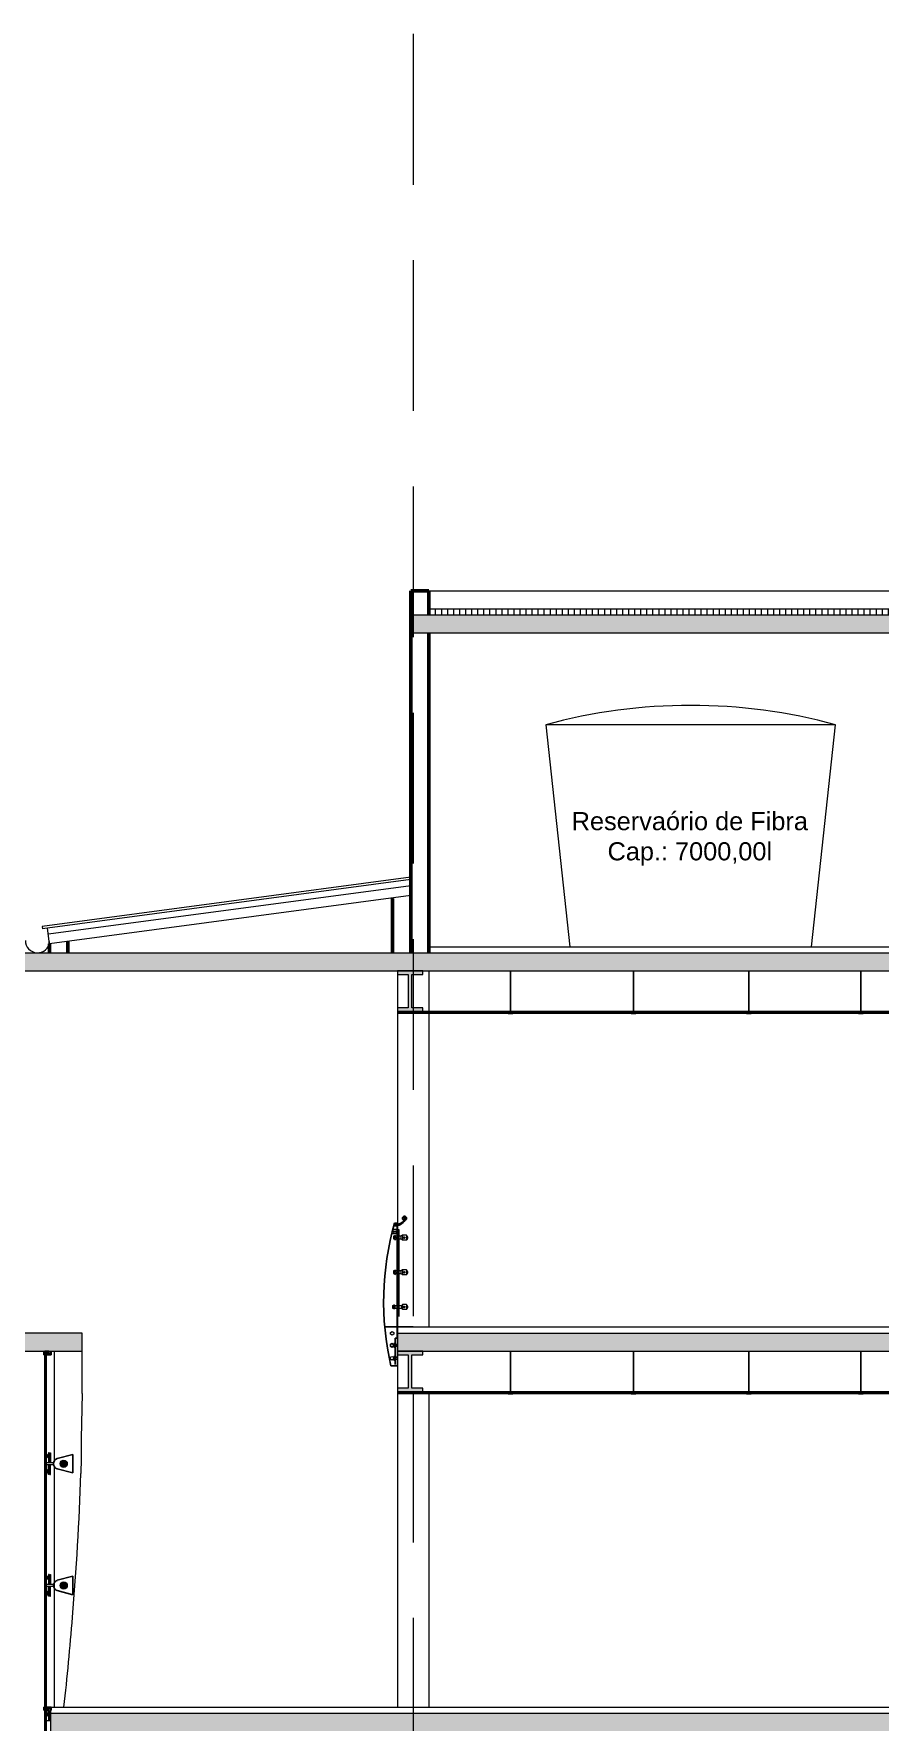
# Model space of a CAD drawing. Header units: millimetres. Extents: x 1135 to 1350, y 205 to 283.
# Drawn here: x 1303.59 to 1310.6, y 266.53 to 280.51 of the extents above; entities that cross this region are included whole.
import ezdxf

# ---------------------------------------------------------------- set-up
doc = ezdxf.new("R2010")
doc.units = ezdxf.units.MM
doc.header["$LTSCALE"] = 10
doc.linetypes.add('DASHED2', pattern=[0.375, 0.25, -0.125])
doc.layers.get('0').update_dxf_attribs({"color": 90})
for name, color, linetype in [('1', 130, 'Continuous'), ('CIEL', 8, 'Continuous'), ('DATA', 9, 'Continuous'), ('ESCALERA', 90, 'Continuous'), ('FONDO', 8, 'Continuous'), ('TEX1', 90, 'Continuous'), ('VIDRO', 140, 'Continuous')]:
    doc.layers.add(name, color=color, linetype=linetype)
for name, color, linetype, lineweight in [('A-perf', 180, 'Continuous', 9), ('cinza 03', 252, 'Continuous', 13), ('COTA', 90, 'Continuous', 9), ('HACHT', 90, 'Continuous', 9), ('linha estutura', 252, 'Continuous', 13), ('PAREDES', 50, 'Continuous', 50), ('PAREDES 2', 50, 'Continuous', 50), ('pn 02', 16, 'Continuous', 20), ('PN-01', 90, 'Continuous', 13), ('TEXTOS', 90, 'Continuous', 9)]:
    doc.layers.add(name, color=color, linetype=linetype, lineweight=lineweight)
doc.styles.get("Standard").update_dxf_attribs({"font": 'simplex.shx'})

# ---------------------------------------------------------------- blocks, each defined once
blk = doc.blocks.new('A$C43351A97')
at = {"layer": 'DATA'}
for p, q in [((0, 1), (0, 3.5)), ((0, 3.5), (0.5, 3.5)), ((3.5, 1), (0, 1)), ((0.1, 3.4), (0.1, 3.1)), ((0.1, 3.4), (0.1, 3.4)), ((0.1, 3.4), (0.1, 3.4)), ((0.1, 3.4), (0.1, 3.4)), ((0.5, 3.4), (0.1, 3.4)), ((0.5, 3.4), (0.1, 3.4)), ((0.1, 3.3), (0.1, 3.1)), ((0.1, 3.1), (0.1, 3)), ((0.1, 3.1), (0.5, 3)), ((0.1, 3), (0.5, 3)), ((0.1, 3), (0.1, 3)), ((0.1, 3), (0.1, 3)), ((0.1, 2.9), (0.1, 1.1)), ((0.1, 2.9), (0.1, 2.9)), ((0.1, 2.9), (0.1, 2.9)), ((0.1, 2.9), (0.1, 2.9)), ((0.5, 2.9), (0.1, 2.9)), ((0.1, 1.1), (2.9, 1.1)), ((0.1, 1.1), (0.1, 1.1)), ((0.1, 1.1), (0.1, 1.1)), ((0.1, 1.1), (0.1, 1.1)), ((0.2, 3.3), (0.3, 3.3)), ((0.3, 3.3), (0.2, 3.3)), ((0.3, 3.1), (0.2, 3.2)), ((0.2, 3.2), (0.3, 3.1)), ((0.3, 3.3), (0.4, 3.3)), ((0.3, 3.3), (0.3, 3.3)), ((0.3, 3.3), (0.3, 3.3)), ((0.6, 3.3), (0.3, 3.3)), ((0.3, 3.2), (0.3, 3.1)), ((0.4, 3.2), (0.3, 3.2)), ((0.3, 3.2), (0.6, 3.2)), ((0.3, 3.1), (0.3, 3.2)), ((0.3, 2.8), (0.3, 2.2)), ((0.6, 2.8), (0.3, 2.8)), ((0.3, 2.2), (2.7, 2.2)), ((0.4, 3.3), (0.5, 3.4)), ((0.5, 3), (0.4, 3.2)), ((0.4, 2.6), (0.9, 2.6)), ((0.4, 2.4), (0.4, 2.6)), ((2.7, 2.3), (0.4, 2.3)), ((0.5, 3.5), (0.5, 3.4)), ((0.5, 3.4), (0.5, 3.4)), ((0.5, 3.4), (0.5, 3.4)), ((0.5, 3.4), (0.5, 3.4)), ((0.5, 3.4), (0.5, 3.4)), ((0.5, 3.4), (0.5, 3.4)), ((0.5, 3.4), (0.5, 3.4)), ((0.5, 3.4), (0.5, 3.4)), ((0.5, 3), (0.5, 2.9)), ((0.5, 3), (0.5, 3)), ((0.5, 3), (0.5, 3)), ((0.5, 3), (0.5, 3)), ((0.5, 3), (0.5, 3)), ((0.5, 3), (0.5, 3)), ((0.5, 3), (0.5, 3)), ((0.5, 3), (0.5, 3)), ((0.6, 3.5), (0.6, 3.3)), ((0.9, 3.5), (0.6, 3.5)), ((0.6, 3.2), (0.6, 2.8)), ((0.7, 3.4), (0.9, 3.4)), ((0.7, 2.8), (0.7, 3.4)), ((0.9, 2.8), (0.7, 2.8)), ((0.9, 3.4), (0.9, 3.5)), ((0.9, 2.6), (0.9, 2.8)), ((4.8, 4), (2.1, 3.5)), ((2.1, 4), (4.8, 3.5)), ((2.1, 4), (2.1, 3.5)), ((4.8, 4), (2.1, 4)), ((2.1, 3.5), (4.8, 3.5)), ((2.7, 2.4), (2.7, 2.3)), ((2.7, 2.2), (2.7, 2.1)), ((3, 2.5), (2.8, 2.5)), ((2.8, 2), (3, 2)), ((2.9, 2.4), (3, 2.4)), ((2.9, 2.4), (2.9, 2.4)), ((5.6, 2.3), (2.9, 2.3)), ((2.9, 2.3), (3, 2.3)), ((2.9, 2.3), (2.9, 2.3)), ((2.9, 2.2), (3, 2.2)), ((2.9, 2.2), (2.9, 2.2)), ((2.9, 2.2), (3.5, 2.2)), ((3, 2.1), (2.9, 2.1)), ((3, 2.1), (2.9, 2.1)), ((2.9, 1.1), (3, 1.1)), ((3, 3.5), (3, 2.4)), ((5.2, 3.5), (3, 3.5)), ((3, 2), (3, 2.1)), ((3, 1.5), (3.1, 1.5)), ((3, 1.4), (3, 1.5)), ((3, 1.1), (3, 1.4)), ((3, 1.1), (3, 1.1)), ((3, 1.1), (3, 1.1)), ((3.1, 3.4), (5.2, 3.4)), ((3.1, 2.3), (3.1, 3.4)), ((3.1, 2.2), (3.1, 2)), ((3.1, 2), (3.7, 2)), ((3.6, 1.9), (3.1, 1.9)), ((3.1, 1.6), (3.5, 1.6)), ((3.1, 1.5), (3.1, 1.6)), ((3.5, 1.5), (3.1, 1.4)), ((3.1, 1.5), (3.1, 1.4)), ((3.1, 1.5), (3.1, 1.5)), ((3.1, 1.5), (3.1, 1.5)), ((3.5, 1.5), (3.1, 1.5)), ((3.1, 1.4), (3.1, 1.2)), ((3.1, 1.4), (3.1, 1.1)), ((3.1, 1.1), (3.5, 1.1)), ((3.1, 1.1), (3.5, 1.1)), ((3.1, 1.1), (3.1, 1.1)), ((3.1, 1.1), (3.1, 1.1)), ((3.1, 1.1), (3.1, 1.1)), ((3.2, 1.3), (3.3, 1.4)), ((3.2, 1.3), (3.3, 1.4)), ((3.3, 1.2), (3.2, 1.2)), ((3.3, 1.2), (3.2, 1.2)), ((3.3, 1.4), (3.3, 1.3)), ((3.3, 1.4), (3.3, 1.3)), ((3.3, 1.3), (3.7, 1.3)), ((3.3, 1.3), (3.4, 1.3)), ((3.3, 1.2), (3.3, 1.2)), ((3.7, 1.2), (3.3, 1.2)), ((3.3, 1.2), (3.3, 1.2)), ((3.4, 1.2), (3.3, 1.2)), ((3.4, 1.3), (3.5, 1.5)), ((3.5, 1.1), (3.4, 1.2)), ((3.5, 2.2), (3.5, 2.1)), ((3.5, 1.6), (3.5, 1.5)), ((3.5, 1.5), (3.5, 1.4)), ((3.5, 1.5), (3.5, 1.5)), ((3.5, 1.5), (3.5, 1.5)), ((3.5, 1.5), (3.5, 1.5)), ((3.5, 1.4), (3.5, 1.5)), ((3.5, 1.4), (3.5, 1.4)), ((3.5, 1.4), (3.5, 1.4)), ((3.5, 1.1), (3.5, 1)), ((3.5, 1.1), (3.5, 1.1)), ((3.5, 1.1), (3.5, 1.1)), ((3.5, 1.1), (3.5, 1.1)), ((3.5, 1.1), (3.5, 1.1)), ((3.5, 1.1), (3.5, 1.1)), ((3.5, 1.1), (3.5, 1.1)), ((3.5, 1.1), (3.5, 1.1)), ((3.6, 2.2), (3.7, 2.2)), ((3.6, 2.2), (5.6, 2.2)), ((3.7, 2.1), (3.6, 2.1)), ((3.7, 2.1), (3.6, 2.1)), ((3.6, 2), (3.7, 2)), ((3.6, 1.5), (3.6, 1.9)), ((3.6, 1.1), (3.7, 1.1)), ((3.6, 1), (3.6, 1.1)), ((3.8, 1), (3.6, 1)), ((4.2, 0.9), (3.6, 1)), ((3.7, 2.2), (3.8, 2.2)), ((3.7, 2), (3.7, 2.1)), ((3.7, 1.9), (3.7, 1.5)), ((3.7, 1.9), (3.7, 1.9)), ((3.7, 1.5), (3.8, 1.5)), ((3.7, 1.3), (3.7, 1.4)), ((3.7, 1.1), (3.7, 1.2)), ((3.8, 2.2), (3.8, 1.9)), ((3.9, 1.3), (3.8, 1.1)), ((3.8, 1.1), (3.9, 1.1)), ((4, 1.5), (3.9, 1.3)), ((3.9, 1.5), (3.9, 1.3)), ((3.9, 1.1), (3.9, 1)), ((4.2, 1.3), (4, 1.5)), ((4, 1.3), (4, 1)), ((4.1, 1), (4.1, 1.3)), ((4.2, 0), (4.2, 1.5)), ((5.4, 1.5), (4.2, 1.5)), ((4.8, 3.5), (4.8, 4)), ((5.3, 3.2), (5, 2.7)), ((5, 2.7), (5, 2.4)), ((5.1, 2.7), (5.4, 3.1)), ((5.1, 2.4), (5.1, 2.7)), ((5.4, 3.2), (5.2, 3.5)), ((5.2, 3.4), (5.3, 3.2)), ((5.2, 0), (5.2, 1.5)), ((5.2, 0.9), (5.7, 0.9)), ((5.4, 3.5), (5.4, 3.3)), ((5.6, 3.5), (5.4, 3.5)), ((5.4, 3.3), (5.5, 3.3)), ((5.4, 3.3), (5.4, 3.3)), ((5.4, 3.3), (5.4, 3.3)), ((5.4, 3.1), (5.4, 3.1)), ((5.4, 3.1), (5.4, 2.9)), ((5.4, 3.1), (5.4, 3.1)), ((5.4, 3.1), (5.4, 3.1)), ((5.6, 3.1), (5.4, 3.1)), ((5.4, 1.6), (5.4, 1.4)), ((5.4, 1.4), (5.6, 1.4)), ((5.4, 1.4), (5.4, 1.4)), ((5.4, 1.4), (5.4, 1.4)), ((5.4, 1.3), (5.4, 1.3)), ((5.4, 1.2), (5.4, 1.3)), ((5.4, 1.2), (5.4, 1)), ((5.5, 1.2), (5.4, 1.2)), ((5.4, 1), (5.6, 1)), ((5.5, 3.3), (5.6, 3.2)), ((5.5, 3), (5.7, 3)), ((5.5, 2.9), (5.5, 3)), ((5.5, 1.5), (5.5, 1.6)), ((5.7, 1.5), (5.5, 1.5)), ((5.6, 1.3), (5.5, 1.2)), ((5.7, 3.5), (5.6, 3.5)), ((5.6, 3.3), (5.6, 3.5)), ((5.6, 3.3), (5.6, 3.3)), ((5.7, 3.3), (5.6, 3.3)), ((5.6, 1.2), (5.7, 1.2)), ((5.6, 1.2), (5.6, 1.2)), ((5.6, 1), (5.6, 1.2)), ((5.6, 1), (5.7, 1.1)), ((5.7, 3.5), (6.2, 3.5)), ((5.7, 3.3), (5.7, 3.5)), ((5.7, 3.3), (5.7, 3.3)), ((5.7, 3), (5.7, 3)), ((5.7, 3), (5.7, 2.4)), ((5.7, 2.1), (5.7, 1.5)), ((5.7, 1.1), (5.7, 1.2)), ((5.7, 1.2), (5.7, 1.2)), ((6.2, 1), (5.7, 1)), ((6.2, 0.9), (5.7, 0.9)), ((6.2, 3.5), (5.8, 3.4)), ((5.8, 3.4), (5.8, 3.3)), ((5.9, 3.2), (5.8, 3.3)), ((5.8, 1.4), (5.8, 3.1)), ((5.8, 3.1), (5.9, 3.1)), ((5.9, 1.4), (5.8, 1.4)), ((5.8, 1.2), (5.9, 1.3)), ((5.8, 1.2), (5.8, 1.1)), ((5.8, 1.1), (6.2, 1.1)), ((5.9, 3.1), (5.9, 3.2)), ((5.9, 1.3), (5.9, 1.4)), ((6.2, 3.5), (6.2, 1)), ((6.2, 2.8), (6.2, 3.5)), ((6.2, 2.3), (6.2, 2.8)), ((6.2, 1.7), (6.2, 2.3)), ((6.2, 1.1), (6.2, 1.7))]:
    blk.add_line(p, q, dxfattribs=at)
blk.add_circle((5.1, 3.8), 0.243, dxfattribs=at)
for centre, radius, start, end in [((0.1, 3.3), 0.0625, 90, 168.6195), ((0.1, 3.1), 0.0625, 191.3805, 270), ((0.2, 3.2), 0.0784, 135.8757, 224.1243), ((0.2, 3.2), 0.0469, 124.4366, 235.5634), ((0.3, 3.3), 0.0272, 0, 124.4366), ((0.3, 3.3), 0.025, 360, 124.4366), ((0.3, 3.1), 0.0272, 235.5634, 360), ((0.3, 3.1), 0.025, 235.5634, 360), ((0.4, 2.6), 0.0625, 90, 180), ((0.4, 2.4), 0.0625, 180, 270), ((2.8, 2.4), 0.0625, 90, 180), ((2.8, 2.1), 0.0625, 180, 270), ((2.9, 2.4), 0.041, 90, 270), ((2.9, 2.4), 0.0312, 90, 254.9671), ((2.9, 2.4), 0.0312, 270, 0), ((2.9, 2.1), 0.031, 105.9955, 270.0045), ((2.9, 2.1), 0.041, 90, 270), ((3, 2.4), 0.03, 270, 90), ((3, 2.3), 0.0312, 270, 0), ((3, 2.2), 0.031, 360, 90), ((3, 2.1), 0.031, 359.9988, 90.0012), ((3, 2.1), 0.03, 270, 90), ((3.1, 2), 0.094, 179.9974, 270.0011), ((3.1, 2.2), 0.00000125, 180, 0), ((3.1, 1.4), 0.0625, 90, 168.6195), ((3.1, 1.2), 0.0625, 191.3805, 270), ((3.2, 1.3), 0.0469, 124.3556, 235.6444), ((3.2, 1.3), 0.0784, 135.8757, 224.1243), ((3.3, 1.4), 0.025, 359.9961, 124.0039), ((3.3, 1.4), 0.0272, 360, 124.4366), ((3.3, 1.2), 0.025, 235.7316, 359.7219), ((3.3, 1.2), 0.0272, 235.5634, 360), ((3.6, 2.1), 0.0625, 180, 270), ((3.6, 1.1), 0.039, 0.1803, 180), ((3.6, 1), 0.039, 180, 262.0731), ((3.6, 2.1), 0.0309, 105.337, 270.1276), ((3.6, 2.1), 0.041, 90, 270), ((3.7, 1.5), 0.125, 180, 270), ((3.6, 1), 0.03, 180, 224.9885), ((3.6, 1), 0.03, 224.9885, 270.0115), ((3.7, 2.1), 0.031, 360, 90), ((3.7, 2.1), 0.031, 270, 90), ((3.7, 1.9), 0.062, 270, 360), ((3.8, 2.2), 0.031, 0, 90), ((3.8, 1.5), 0.062, 360, 90), ((3.8, 1), 0.03, 270, 0.0048), ((4, 1.5), 0.037, 43.0014, 150), ((4, 1.3), 0.0537, 21.4588, 158.5412), ((4, 1.1), 0.0537, 201.4588, 338.5412), ((5.1, 2.4), 0.04, 180, 0), ((5.4, 3.3), 0.025, 180, 270), ((5.3, 3.2), 0.0938, 330, 30), ((5.4, 3.1), 0.025, 90, 180), ((5.4, 2.9), 0.05, 180, 0), ((5.4, 1.6), 0.05, 0, 180), ((5.4, 1.4), 0.025, 180, 270), ((5.4, 1.2), 0.025, 90, 180), ((5.9, 3.7), 0.337, 118.3035, 217.999), ((5.7, 3.5), 0.015, 90, 256.2619), ((5.6, 3.1), 0.0414, 270, 45), ((5.6, 2.4), 0.0625, 270, 0), ((5.6, 2.1), 0.0625, 0, 90), ((5.6, 1.4), 0.0414, 315, 90), ((5.7, 1), 0.015, 103.7381, 270), ((5.8, 3.3), 0.04, 180, 0), ((5.8, 3.3), 0.05, 166.1135, 339.8945), ((5.8, 1.2), 0.04, 0, 180), ((5.8, 1.2), 0.05, 20.1055, 193.8865), ((5.9, 3.2), 0.0625, 360, 60), ((5.9, 1.3), 0.0625, 300, 360)]:
    blk.add_arc(centre, radius, start, end, dxfattribs=at)

msp = doc.modelspace()

# ---------------------------------------------------------------- hatches: boundary and pattern name
at = {"layer": '1'}
h = msp.add_hatch(dxfattribs=at)
h.set_pattern_fill('LINE', color=256, scale=0.022502, angle=45, style=0)
h.set_pattern_definition([(45, (1113.0071196, 301.3192487), (-0.001988936716, 0.001988936716), [])])
h.paths.add_polyline_path([(1303.863, 268.667, 0.528848), (1303.825, 268.693), (1303.809, 268.676, 1.19142)])
h = msp.add_hatch(dxfattribs=at)
h.set_pattern_fill('LINE', color=256, scale=0.022502, angle=45, style=0)
h.set_pattern_definition([(45, (1113.0071196, 300.3109154), (-0.001988936716, 0.001988936716), [])])
h.paths.add_polyline_path([(1303.863, 267.658, 0.528848), (1303.825, 267.684), (1303.809, 267.668, 1.19142)])
at = {"layer": 'cinza 03'}
h = msp.add_hatch(dxfattribs=at)
h.set_pattern_fill('LINE', color=256, scale=0.014873, angle=90, style=0)
h.set_pattern_definition([(90, (-1957.9210344, -1161.1279192), (0.0018591344764, 1e-19), [])])
h.paths.add_polyline_path([(1306.614, 270.54), (1306.608, 270.54), (1306.608, 270.605), (1306.614, 270.605)])
h.paths.add_polyline_path([(1306.614, 269.966), (1306.608, 269.966), (1306.608, 270.54), (1306.614, 270.54)])
h.paths.add_polyline_path([(1306.614, 269.886), (1306.608, 269.886), (1306.608, 269.966), (1306.614, 269.966)])
h = msp.add_hatch(color=256, dxfattribs=at)
edge = h.paths.add_edge_path()
edge.add_arc((1306.657, 270.54), 0.00205, 0, 360)
at = {"layer": 'ESCALERA', "ltscale": 0.1}
h = msp.add_hatch(color=256, dxfattribs=at)
h.paths.add_polyline_path([(1306.657, 270.719, -0.429246), (1306.675, 270.701, -0.019142), (1306.675, 270.7), (1306.657, 270.7)])
h.paths.add_polyline_path([(1306.657, 270.719), (1306.657, 270.7), (1306.641, 270.7, -0.019142), (1306.641, 270.701, -0.399339)])
h.paths.add_polyline_path([(1306.657, 270.7), (1306.675, 270.7, -0.406762), (1306.657, 270.684)])
h.paths.add_polyline_path([(1306.641, 270.701, -0.060174), (1306.641, 270.706), (1306.657, 270.698), (1306.657, 270.684, -0.399339)])
at = {"layer": 'HACHT'}
h = msp.add_hatch(color=256, dxfattribs=at)
h.paths.add_polyline_path([(1306.599, 269.75), (1306.599, 269.6), (1306.809, 269.6), (1317.404, 269.6), (1317.404, 269.75)])
h.paths.add_polyline_path([(1317.404, 272.9), (1303.627, 272.9, -0.041743), (1303.61, 272.9), (1303.268, 272.9), (1303.268, 272.75), (1317.404, 272.75)])
h.paths.add_polyline_path([(1303.987, 269.75), (1303.268, 269.75), (1303.268, 269.6), (1303.671, 269.6, -0.263734), (1303.675, 269.6), (1303.987, 269.6)])
h.paths.add_polyline_path([(1324.6, 271.318), (1325.479, 271.318), (1325.479, 271.468), (1324.279, 271.468), (1324.279, 271.282), (1324.009, 271.282), (1324.009, 271.097), (1323.739, 271.097), (1323.739, 270.912), (1323.469, 270.912), (1323.469, 270.726), (1323.199, 270.726), (1323.199, 270.541), (1322.929, 270.541), (1322.929, 270.356), (1322.659, 270.356), (1322.659, 270.171), (1322.389, 270.171), (1322.389, 269.985), (1322.119, 269.985), (1322.119, 269.75), (1318.229, 269.75), (1318.229, 269.55), (1322.024, 269.55)])
h.paths.add_polyline_path([(1325.729, 272.9), (1318.229, 272.9), (1318.229, 272.75), (1325.729, 272.75)])
h.paths.add_polyline_path([(1325.729, 275.7), (1318.229, 275.7), (1318.229, 275.55), (1325.729, 275.55)])
h.paths.add_polyline_path([(1314.754, 275.7), (1306.709, 275.7), (1306.709, 275.55), (1314.754, 275.55)])
h = msp.add_hatch(color=256, dxfattribs=at)
h.paths.add_polyline_path([(1324.6, 252.418), (1325.479, 252.418), (1325.479, 252.568), (1324.279, 252.568), (1324.279, 252.382), (1324.009, 252.382), (1324.009, 252.197), (1323.739, 252.197), (1323.739, 252.012), (1323.469, 252.012), (1323.469, 251.826), (1323.199, 251.826), (1323.199, 251.641), (1322.929, 251.641), (1322.929, 251.456), (1322.659, 251.456), (1322.659, 251.271), (1322.389, 251.271), (1322.389, 251.085), (1322.119, 251.085), (1322.119, 250.85), (1318.229, 250.85), (1318.229, 250.65), (1322.024, 250.65)])
h.paths.add_polyline_path([(1324.6, 255.568), (1325.479, 255.568), (1325.479, 255.718), (1324.279, 255.718), (1324.279, 255.532), (1324.009, 255.532), (1324.009, 255.347), (1323.739, 255.347), (1323.739, 255.162), (1323.469, 255.162), (1323.469, 254.976), (1323.199, 254.976), (1323.199, 254.791), (1322.929, 254.791), (1322.929, 254.606), (1322.659, 254.606), (1322.659, 254.421), (1322.389, 254.421), (1322.389, 254.235), (1322.119, 254.235), (1322.119, 254), (1318.229, 254), (1318.229, 253.85), (1322.024, 253.85), (1322.097, 253.85)])
h.paths.add_polyline_path([(1324.6, 258.718), (1325.479, 258.718), (1325.479, 258.868), (1324.279, 258.868), (1324.279, 258.682), (1324.009, 258.682), (1324.009, 258.497), (1323.739, 258.497), (1323.739, 258.312), (1323.469, 258.312), (1323.469, 258.126), (1323.199, 258.126), (1323.199, 257.941), (1322.929, 257.941), (1322.929, 257.756), (1322.659, 257.756), (1322.659, 257.571), (1322.389, 257.571), (1322.389, 257.385), (1322.119, 257.385), (1322.119, 257.15), (1318.229, 257.15), (1318.229, 256.95), (1322.024, 256.95)])
h.paths.add_polyline_path([(1324.6, 261.868), (1325.479, 261.868), (1325.479, 262.018), (1324.279, 262.018), (1324.279, 261.832), (1324.009, 261.832), (1324.009, 261.647), (1323.739, 261.647), (1323.739, 261.462), (1323.469, 261.462), (1323.469, 261.276), (1323.199, 261.276), (1323.199, 261.091), (1322.929, 261.091), (1322.929, 260.906), (1322.659, 260.906), (1322.659, 260.721), (1322.389, 260.721), (1322.389, 260.535), (1322.119, 260.535), (1322.119, 260.3), (1318.229, 260.3), (1318.229, 260.15), (1322.024, 260.15), (1322.097, 260.15)])
h.paths.add_polyline_path([(1324.6, 265.018), (1325.479, 265.018), (1325.479, 265.168), (1324.279, 265.168), (1324.279, 264.982), (1324.009, 264.982), (1324.009, 264.797), (1323.739, 264.797), (1323.739, 264.612), (1323.469, 264.612), (1323.469, 264.426), (1323.199, 264.426), (1323.199, 264.241), (1322.929, 264.241), (1322.929, 264.056), (1322.659, 264.056), (1322.659, 263.871), (1322.389, 263.871), (1322.389, 263.685), (1322.119, 263.685), (1322.119, 263.45), (1318.229, 263.45), (1318.229, 263.25), (1322.024, 263.25)])
h.paths.add_polyline_path([(1317.404, 254), (1303.268, 254), (1303.268, 253.85), (1317.404, 253.85)])
h.paths.add_polyline_path([(1317.404, 260.3), (1303.729, 260.3), (1303.729, 260.15), (1317.404, 260.15)])
h.paths.add_polyline_path([(1317.404, 266.6), (1303.729, 266.6), (1303.729, 266.45), (1317.404, 266.45)])
h.paths.add_polyline_path([(1322.108, 254.104), (1322.339, 254.104), (1322.339, 254.284), (1322.108, 254.284)], flags=25)
h.paths.add_polyline_path([(1322.108, 260.404), (1322.339, 260.404), (1322.339, 260.584), (1322.108, 260.584)], flags=25)
at = {"layer": 'linha estutura'}
h = msp.add_hatch(dxfattribs=at)
h.set_pattern_fill('_USER', color=256, scale=0.05, angle=90, style=0, pattern_type=0)
h.set_pattern_definition([(90, (759.06589, 189.11928), (-0.05, 3e-18), [])])
h.paths.add_polyline_path([(1306.859, 275.75), (1306.859, 275.7), (1314.604, 275.7), (1314.604, 275.75)])
at = {"layer": 'pn 02'}
for points in [[(1306.599, 272.443), (1306.599, 272.413), (1306.809, 272.413), (1306.809, 272.443), (1306.719, 272.443), (1306.719, 272.72), (1306.809, 272.72), (1306.809, 272.75), (1306.599, 272.75), (1306.599, 272.72), (1306.689, 272.72), (1306.689, 272.443)], [(1306.599, 269.293), (1306.599, 269.263), (1306.809, 269.263), (1306.809, 269.293), (1306.719, 269.293), (1306.719, 269.57), (1306.809, 269.57), (1306.809, 269.6), (1306.599, 269.6), (1306.599, 269.57), (1306.689, 269.57), (1306.689, 269.293)]]:
    msp.add_hatch(color=256, dxfattribs=at).paths.add_polyline_path(points)

# ---------------------------------------------------------------- linework, layer by layer
for p, q in [((1303.91, 268.743), (1303.781, 268.709)), ((1303.91, 268.743), (1303.91, 268.591)), ((1303.91, 268.591), (1303.781, 268.624)), ((1303.91, 267.734), (1303.781, 267.701)), ((1303.91, 267.582), (1303.781, 267.616)), ((1303.91, 267.734), (1303.91, 267.582))]:
    msp.add_line(p, q)
for centre in [(1303.794, 268.667), (1303.794, 267.658)]:
    msp.add_arc(centre, 0.0442, 107.4107, 252.5893)
at = {"layer": 'A-perf'}
for p, q in [((1303.987, 269.75), (1303.268, 269.75)), ((1303.987, 269.6), (1303.987, 269.75)), ((1303.268, 269.6), (1303.987, 269.6)), ((1303.76, 268.886), (1303.76, 269.6)), ((1303.987, 269.25), (1303.987, 269.6)), ((1303.76, 268.694), (1303.76, 268.886)), ((1303.76, 267.442), (1303.76, 268.639)), ((1303.76, 266.65), (1303.76, 267.442))]:
    msp.add_line(p, q, dxfattribs=at)
at = {"layer": 'A-perf', "color": 8}
for centre, radius in [((1303.835, 268.667), 0.03), ((1303.835, 268.667), 0.028), ((1303.835, 267.658), 0.03), ((1303.835, 267.658), 0.028)]:
    msp.add_circle(centre, radius, dxfattribs=at)
at = {"layer": 'A-perf'}
for centre, radius, start, end in [((1328.483, 268.545), 24.505, 178.3515, 179.9033), ((1277.366, 269.543), 26.629, 355.3732, 357.942), ((1277.366, 269.543), 26.629, 353.7637, 355.3732)]:
    msp.add_arc(centre, radius, start, end, dxfattribs=at)
at = {"layer": 'CIEL'}
for p, q in [((1306.599, 272.413), (1314.573, 272.413)), ((1306.599, 272.4), (1314.573, 272.4)), ((1307.516, 272.396), (1307.555, 272.396)), ((1308.535, 272.396), (1308.575, 272.396)), ((1309.49, 272.396), (1309.53, 272.396)), ((1310.418, 272.396), (1310.458, 272.396)), ((1306.599, 269.263), (1314.573, 269.263)), ((1306.599, 269.25), (1314.573, 269.25)), ((1307.516, 269.246), (1307.555, 269.246)), ((1308.535, 269.246), (1308.575, 269.246)), ((1309.49, 269.246), (1309.53, 269.246)), ((1310.418, 269.246), (1310.458, 269.246))]:
    msp.add_line(p, q, dxfattribs=at)
at = {"layer": 'cinza 03'}
for p, q in [((1306.597, 270.571), (1306.552, 270.571)), ((1306.597, 270.607), (1306.561, 270.607)), ((1306.631, 270.551), (1306.567, 270.551)), ((1306.567, 270.551), (1306.567, 270.529)), ((1306.613, 270.605), (1306.608, 270.605)), ((1306.64, 270.56), (1306.631, 270.551)), ((1306.631, 270.529), (1306.631, 270.551)), ((1306.673, 270.56), (1306.64, 270.56)), ((1306.64, 270.56), (1306.64, 270.519)), ((1306.68, 270.552), (1306.673, 270.56)), ((1306.673, 270.56), (1306.673, 270.519)), ((1306.68, 270.552), (1306.68, 270.525)), ((1306.567, 270.529), (1306.631, 270.529)), ((1306.631, 270.529), (1306.64, 270.519)), ((1306.673, 270.519), (1306.64, 270.519)), ((1306.673, 270.519), (1306.68, 270.525)), ((1306.684, 270.547), (1306.68, 270.547)), ((1306.684, 270.533), (1306.68, 270.533)), ((1306.684, 270.547), (1306.684, 270.533)), ((1306.64, 270.274), (1306.631, 270.264)), ((1306.673, 270.274), (1306.64, 270.274)), ((1306.64, 270.274), (1306.64, 270.232)), ((1306.68, 270.265), (1306.673, 270.274)), ((1306.673, 270.274), (1306.673, 270.232)), ((1306.631, 270.264), (1306.567, 270.264)), ((1306.567, 270.264), (1306.567, 270.242)), ((1306.567, 270.242), (1306.631, 270.242)), ((1306.631, 270.242), (1306.631, 270.264)), ((1306.631, 270.242), (1306.64, 270.232)), ((1306.673, 270.232), (1306.64, 270.232)), ((1306.673, 270.232), (1306.68, 270.239)), ((1306.68, 270.265), (1306.68, 270.239)), ((1306.684, 270.26), (1306.68, 270.26)), ((1306.684, 270.246), (1306.68, 270.246)), ((1306.684, 270.26), (1306.684, 270.246)), ((1306.559, 269.977), (1306.635, 269.977)), ((1306.559, 269.977), (1306.559, 269.955)), ((1306.559, 269.955), (1306.635, 269.955)), ((1306.64, 269.987), (1306.635, 269.977)), ((1306.635, 269.955), (1306.635, 269.977)), ((1306.64, 269.945), (1306.635, 269.955)), ((1306.64, 269.987), (1306.64, 269.945)), ((1306.673, 269.987), (1306.64, 269.987)), ((1306.673, 269.945), (1306.64, 269.945)), ((1306.68, 269.979), (1306.673, 269.987)), ((1306.673, 269.987), (1306.673, 269.945)), ((1306.673, 269.945), (1306.68, 269.952)), ((1306.68, 269.979), (1306.68, 269.952)), ((1306.684, 269.973), (1306.68, 269.973)), ((1306.684, 269.959), (1306.68, 269.959)), ((1306.684, 269.973), (1306.684, 269.959))]:
    msp.add_line(p, q, dxfattribs=at)
for points in [[(1306.567, 270.596), (1306.572, 270.592), (1306.572, 270.586), (1306.567, 270.583), (1306.561, 270.586), (1306.561, 270.592)], [(1306.586, 270.596), (1306.592, 270.592), (1306.592, 270.586), (1306.586, 270.583), (1306.581, 270.586), (1306.581, 270.592)]]:
    msp.add_lwpolyline(points, close=True, dxfattribs=at)
for centre, radius in [((1306.567, 270.589), 0.00624), ((1306.586, 270.589), 0.00624), ((1306.58, 270.54), 0.00624), ((1306.657, 270.54), 0.00624), ((1306.657, 270.54), 0.00205), ((1306.58, 270.253), 0.00624), ((1306.657, 270.253), 0.00624), ((1306.571, 269.966), 0.00764), ((1306.657, 269.966), 0.00624), ((1306.657, 269.966), 0.00205)]:
    msp.add_circle(centre, radius, dxfattribs=at)
for centre, radius, start, end in [((1306.58, 270.551), 0.00604, 1.5964, 178.4036), ((1306.58, 270.529), 0.00604, 180.7566, 359.2434), ((1306.58, 270.264), 0.00604, 1.5964, 178.4036), ((1306.58, 270.242), 0.00604, 180.7566, 359.2434), ((1306.571, 269.956), 0.00487, 191.1496, 348.8504), ((1306.572, 269.977), 0.00487, 359.7703, 180.2297)]:
    msp.add_arc(centre, radius, start, end, dxfattribs=at)
at = {"layer": 'ESCALERA'}
for p, q in [((1306.597, 270.661), (1306.576, 270.661)), ((1306.578, 270.646), (1306.578, 270.637)), ((1306.597, 269.8), (1306.597, 270.661)), ((1306.597, 269.8), (1306.494, 269.8)), ((1306.597, 269.8), (1306.597, 269.706)), ((1306.73, 269.8), (1306.597, 269.8)), ((1306.599, 269.8), (1306.599, 269.477)), ((1306.569, 269.663), (1306.58, 269.663)), ((1306.569, 269.663), (1306.569, 269.633)), ((1306.569, 269.655), (1306.599, 269.655)), ((1306.569, 269.64), (1306.599, 269.64)), ((1306.569, 269.633), (1306.58, 269.633)), ((1306.58, 269.706), (1306.58, 269.49)), ((1306.58, 269.706), (1306.599, 269.706)), ((1306.599, 269.477), (1306.545, 269.477)), ((1306.569, 269.556), (1306.58, 269.556)), ((1306.569, 269.556), (1306.569, 269.526)), ((1306.569, 269.549), (1306.599, 269.549)), ((1306.569, 269.534), (1306.599, 269.534)), ((1306.569, 269.526), (1306.58, 269.526))]:
    msp.add_line(p, q, dxfattribs=at)
msp.add_lwpolyline([(1306.567, 269.64), (1306.554, 269.633), (1306.541, 269.64), (1306.541, 269.656), (1306.554, 269.663), (1306.567, 269.655)], close=True, dxfattribs=at)
msp.add_circle((1306.658, 270.701), 0.0172, dxfattribs=at)
for centre, radius, start, end in [((1308.872, 270.009), 2.387, 164.1462, 192.8749), ((1306.575, 270.75), 0.104, 271.4678, 321.7399), ((1306.575, 270.741), 0.104, 271.4678, 326.9748)]:
    msp.add_arc(centre, radius, start, end, dxfattribs=at)
at = {"layer": 'FONDO'}
for p, q in [((1307.535, 272.396), (1307.535, 272.75)), ((1308.555, 272.396), (1308.555, 272.75)), ((1309.51, 272.396), (1309.51, 272.75)), ((1310.438, 272.396), (1310.438, 272.75)), ((1307.535, 269.246), (1307.535, 269.6)), ((1308.555, 269.246), (1308.555, 269.6)), ((1309.51, 269.246), (1309.51, 269.6)), ((1310.438, 269.246), (1310.438, 269.6))]:
    msp.add_line(p, q, dxfattribs=at)
at = {"layer": 'linha estutura', "linetype": 'DASHED2', "ltscale": 0.5}
msp.add_line((1306.729, 280.514), (1306.729, 205.118), dxfattribs=at)
at = {"layer": 'linha estutura'}
for p, q in [((1306.859, 275.75), (1314.604, 275.75)), ((1306.599, 269.8), (1306.599, 269.25)), ((1306.599, 269.8), (1306.599, 269.55)), ((1303.76, 266.65), (1303.837, 266.65))]:
    msp.add_line(p, q, dxfattribs=at)
at = {"layer": 'PAREDES'}
for p, q in [((1306.559, 272.9), (1306.559, 273.349)), ((1306.709, 272.9), (1306.709, 273.369)), ((1303.718, 272.9), (1303.718, 272.975)), ((1303.868, 272.9), (1303.868, 272.995))]:
    msp.add_line(p, q, dxfattribs=at)
at = {"layer": 'PAREDES 2'}
for p, q in [((1306.709, 275.7), (1306.709, 275.9)), ((1306.859, 275.9), (1306.709, 275.9)), ((1306.859, 275.7), (1306.859, 275.9)), ((1306.709, 272.9), (1306.709, 275.7)), ((1306.859, 272.9), (1306.859, 275.55))]:
    msp.add_line(p, q, dxfattribs=at)
at = {"layer": 'pn 02'}
for p, q in [((1306.709, 275.7), (1314.754, 275.7)), ((1306.709, 275.55), (1314.754, 275.55)), ((1306.709, 273.526), (1303.656, 273.118)), ((1306.709, 273.506), (1303.659, 273.099)), ((1306.709, 273.455), (1303.708, 273.055)), ((1306.709, 273.375), (1303.718, 272.975)), ((1303.656, 273.118), (1303.659, 273.099)), ((1303.718, 272.975), (1303.701, 273.104)), ((1306.859, 272.95), (1314.604, 272.95)), ((1303.268, 272.9), (1317.404, 272.9)), ((1303.268, 272.75), (1317.404, 272.75)), ((1306.599, 269.8), (1317.254, 269.8)), ((1306.599, 269.75), (1317.404, 269.75)), ((1306.599, 269.6), (1317.404, 269.6)), ((1303.729, 266.65), (1317.254, 266.65)), ((1303.729, 266.4), (1303.729, 266.65)), ((1303.729, 266.4), (1303.729, 266.65)), ((1303.729, 266.6), (1317.404, 266.6))]:
    msp.add_line(p, q, dxfattribs=at)
msp.add_lwpolyline([(1307.828, 274.79), (1308.028, 272.95), (1310.028, 272.95), (1310.228, 274.79)], close=True, dxfattribs=at)
at = {"layer": 'pn 02', "linetype": 'Continuous'}
for points in [[(1306.599, 272.443), (1306.599, 272.413), (1306.809, 272.413), (1306.809, 272.443), (1306.719, 272.443), (1306.719, 272.72), (1306.809, 272.72), (1306.809, 272.75), (1306.599, 272.75), (1306.599, 272.72), (1306.689, 272.72), (1306.689, 272.443)], [(1306.599, 269.293), (1306.599, 269.263), (1306.809, 269.263), (1306.809, 269.293), (1306.719, 269.293), (1306.719, 269.57), (1306.809, 269.57), (1306.809, 269.6), (1306.599, 269.6), (1306.599, 269.57), (1306.689, 269.57), (1306.689, 269.293)]]:
    msp.add_lwpolyline(points, close=True, dxfattribs=at)
at = {"layer": 'pn 02'}
for centre, radius, start, end in [((1309.028, 270.37), 4.58, 74.8107, 105.1893), ((1303.618, 273), 0.1, 178.2522, 356.5654)]:
    msp.add_arc(centre, radius, start, end, dxfattribs=at)
at = {"layer": 'PN-01'}
for p, q in [((1306.859, 275.9), (1314.604, 275.9)), ((1306.599, 272.75), (1306.599, 269.8)), ((1306.859, 272.75), (1306.859, 269.8)), ((1306.599, 269.25), (1306.599, 266.65)), ((1306.859, 269.25), (1306.859, 266.65)), ((1303.685, 268.734), (1303.68, 268.737)), ((1303.685, 268.733), (1303.68, 268.735)), ((1303.69, 268.734), (1303.685, 268.734)), ((1303.69, 268.733), (1303.685, 268.733)), ((1303.696, 268.746), (1303.69, 268.746)), ((1303.7, 268.738), (1303.696, 268.746)), ((1303.708, 268.738), (1303.7, 268.738)), ((1303.708, 268.756), (1303.708, 268.675)), ((1303.715, 268.756), (1303.708, 268.756)), ((1303.715, 268.745), (1303.708, 268.745)), ((1303.715, 268.756), (1303.715, 268.675)), ((1303.721, 268.738), (1303.715, 268.742)), ((1303.717, 268.741), (1303.717, 268.719)), ((1303.718, 268.74), (1303.718, 268.719)), ((1303.719, 268.74), (1303.719, 268.72)), ((1303.721, 268.756), (1303.727, 268.756)), ((1303.721, 268.756), (1303.721, 268.746)), ((1303.721, 268.746), (1303.721, 268.713)), ((1303.727, 268.756), (1303.727, 268.675)), ((1303.715, 268.73), (1303.675, 268.73)), ((1303.715, 268.603), (1303.675, 268.603)), ((1303.715, 268.731), (1303.68, 268.731)), ((1303.715, 268.729), (1303.68, 268.729)), ((1303.685, 268.727), (1303.68, 268.724)), ((1303.685, 268.726), (1303.68, 268.723)), ((1303.685, 268.608), (1303.68, 268.61)), ((1303.685, 268.606), (1303.68, 268.609)), ((1303.715, 268.605), (1303.68, 268.605)), ((1303.715, 268.602), (1303.68, 268.602)), ((1303.685, 268.601), (1303.68, 268.598)), ((1303.685, 268.599), (1303.68, 268.597)), ((1303.715, 268.731), (1303.681, 268.731)), ((1303.715, 268.602), (1303.681, 268.602)), ((1303.69, 268.727), (1303.685, 268.727)), ((1303.69, 268.726), (1303.685, 268.726)), ((1303.69, 268.608), (1303.685, 268.608)), ((1303.69, 268.606), (1303.685, 268.606)), ((1303.69, 268.601), (1303.685, 268.601)), ((1303.69, 268.599), (1303.685, 268.599)), ((1303.696, 268.715), (1303.69, 268.715)), ((1303.751, 268.675), (1303.69, 268.675)), ((1303.751, 268.658), (1303.69, 268.658)), ((1303.696, 268.618), (1303.69, 268.618)), ((1303.7, 268.722), (1303.696, 268.715)), ((1303.7, 268.611), (1303.696, 268.618)), ((1303.7, 268.595), (1303.696, 268.588)), ((1303.708, 268.722), (1303.7, 268.722)), ((1303.708, 268.611), (1303.7, 268.611)), ((1303.708, 268.595), (1303.7, 268.595)), ((1303.715, 268.715), (1303.708, 268.715)), ((1303.715, 268.701), (1303.708, 268.701)), ((1303.708, 268.577), (1303.708, 268.658)), ((1303.715, 268.632), (1303.708, 268.632)), ((1303.715, 268.619), (1303.708, 268.619)), ((1303.721, 268.721), (1303.715, 268.717)), ((1303.715, 268.577), (1303.715, 268.658)), ((1303.721, 268.612), (1303.715, 268.616)), ((1303.721, 268.595), (1303.715, 268.591)), ((1303.717, 268.592), (1303.717, 268.615)), ((1303.718, 268.593), (1303.718, 268.614)), ((1303.719, 268.594), (1303.719, 268.613)), ((1303.721, 268.713), (1303.721, 268.675)), ((1303.721, 268.701), (1303.727, 268.701)), ((1303.721, 268.62), (1303.721, 268.658)), ((1303.721, 268.632), (1303.727, 268.632)), ((1303.721, 268.587), (1303.721, 268.62)), ((1303.727, 268.577), (1303.727, 268.658)), ((1303.696, 268.588), (1303.69, 268.588)), ((1303.715, 268.588), (1303.708, 268.588)), ((1303.715, 268.577), (1303.708, 268.577)), ((1303.721, 268.577), (1303.721, 268.587)), ((1303.721, 268.577), (1303.727, 268.577)), ((1303.715, 267.722), (1303.675, 267.722)), ((1303.685, 267.726), (1303.68, 267.728)), ((1303.685, 267.724), (1303.68, 267.727)), ((1303.715, 267.723), (1303.68, 267.723)), ((1303.715, 267.72), (1303.68, 267.72)), ((1303.685, 267.719), (1303.68, 267.716)), ((1303.685, 267.717), (1303.68, 267.715)), ((1303.715, 267.723), (1303.681, 267.723)), ((1303.69, 267.726), (1303.685, 267.726)), ((1303.69, 267.724), (1303.685, 267.724)), ((1303.69, 267.719), (1303.685, 267.719)), ((1303.69, 267.717), (1303.685, 267.717)), ((1303.696, 267.737), (1303.69, 267.737)), ((1303.696, 267.707), (1303.69, 267.707)), ((1303.751, 267.667), (1303.69, 267.667)), ((1303.751, 267.65), (1303.69, 267.65)), ((1303.7, 267.73), (1303.696, 267.737)), ((1303.7, 267.714), (1303.696, 267.707)), ((1303.708, 267.73), (1303.7, 267.73)), ((1303.708, 267.714), (1303.7, 267.714)), ((1303.708, 267.748), (1303.708, 267.667)), ((1303.715, 267.748), (1303.708, 267.748)), ((1303.715, 267.737), (1303.708, 267.737)), ((1303.715, 267.706), (1303.708, 267.706)), ((1303.715, 267.693), (1303.708, 267.693)), ((1303.708, 267.569), (1303.708, 267.65)), ((1303.715, 267.624), (1303.708, 267.624)), ((1303.715, 267.748), (1303.715, 267.667)), ((1303.721, 267.73), (1303.715, 267.734)), ((1303.721, 267.713), (1303.715, 267.709)), ((1303.715, 267.569), (1303.715, 267.65)), ((1303.717, 267.733), (1303.717, 267.71)), ((1303.718, 267.732), (1303.718, 267.711)), ((1303.719, 267.731), (1303.719, 267.712)), ((1303.721, 267.748), (1303.721, 267.738)), ((1303.721, 267.748), (1303.727, 267.748)), ((1303.721, 267.738), (1303.721, 267.705)), ((1303.721, 267.705), (1303.721, 267.667)), ((1303.721, 267.693), (1303.727, 267.693)), ((1303.721, 267.612), (1303.721, 267.65)), ((1303.721, 267.624), (1303.727, 267.624)), ((1303.727, 267.748), (1303.727, 267.667)), ((1303.727, 267.569), (1303.727, 267.65)), ((1303.715, 267.595), (1303.675, 267.595)), ((1303.685, 267.599), (1303.68, 267.602)), ((1303.685, 267.598), (1303.68, 267.601)), ((1303.715, 267.596), (1303.68, 267.596)), ((1303.715, 267.594), (1303.68, 267.594)), ((1303.685, 267.592), (1303.68, 267.59)), ((1303.685, 267.591), (1303.68, 267.588)), ((1303.715, 267.594), (1303.681, 267.594)), ((1303.69, 267.599), (1303.685, 267.599)), ((1303.69, 267.598), (1303.685, 267.598)), ((1303.69, 267.592), (1303.685, 267.592)), ((1303.69, 267.591), (1303.685, 267.591)), ((1303.696, 267.61), (1303.69, 267.61)), ((1303.696, 267.579), (1303.69, 267.579)), ((1303.7, 267.603), (1303.696, 267.61)), ((1303.7, 267.587), (1303.696, 267.579)), ((1303.708, 267.603), (1303.7, 267.603)), ((1303.708, 267.587), (1303.7, 267.587)), ((1303.715, 267.61), (1303.708, 267.61)), ((1303.715, 267.58), (1303.708, 267.58)), ((1303.715, 267.569), (1303.708, 267.569)), ((1303.721, 267.604), (1303.715, 267.608)), ((1303.721, 267.587), (1303.715, 267.583)), ((1303.717, 267.584), (1303.717, 267.606)), ((1303.718, 267.585), (1303.718, 267.606)), ((1303.719, 267.585), (1303.719, 267.605)), ((1303.721, 267.579), (1303.721, 267.612)), ((1303.721, 267.569), (1303.721, 267.579)), ((1303.721, 267.569), (1303.727, 267.569)), ((1303.715, 266.591), (1303.675, 266.591)), ((1303.715, 266.591), (1303.675, 266.591)), ((1303.685, 266.595), (1303.68, 266.598)), ((1303.685, 266.595), (1303.68, 266.598)), ((1303.685, 266.594), (1303.68, 266.597)), ((1303.685, 266.594), (1303.68, 266.597)), ((1303.715, 266.593), (1303.68, 266.593)), ((1303.715, 266.593), (1303.68, 266.593)), ((1303.715, 266.59), (1303.68, 266.59)), ((1303.715, 266.59), (1303.68, 266.59)), ((1303.685, 266.588), (1303.68, 266.586)), ((1303.685, 266.588), (1303.68, 266.586)), ((1303.685, 266.587), (1303.68, 266.585)), ((1303.685, 266.587), (1303.68, 266.585)), ((1303.715, 266.593), (1303.681, 266.593)), ((1303.715, 266.593), (1303.681, 266.593)), ((1303.69, 266.595), (1303.685, 266.595)), ((1303.69, 266.595), (1303.685, 266.595)), ((1303.69, 266.594), (1303.685, 266.594)), ((1303.69, 266.594), (1303.685, 266.594)), ((1303.69, 266.588), (1303.685, 266.588)), ((1303.69, 266.588), (1303.685, 266.588)), ((1303.69, 266.587), (1303.685, 266.587)), ((1303.69, 266.587), (1303.685, 266.587)), ((1303.696, 266.607), (1303.69, 266.607)), ((1303.696, 266.607), (1303.69, 266.607)), ((1303.696, 266.576), (1303.69, 266.576)), ((1303.696, 266.576), (1303.69, 266.576)), ((1303.729, 266.537), (1303.69, 266.537)), ((1303.729, 266.537), (1303.69, 266.537)), ((1303.7, 266.6), (1303.696, 266.607)), ((1303.7, 266.6), (1303.696, 266.607)), ((1303.7, 266.583), (1303.696, 266.576)), ((1303.7, 266.583), (1303.696, 266.576)), ((1303.708, 266.6), (1303.7, 266.6)), ((1303.708, 266.6), (1303.7, 266.6)), ((1303.708, 266.583), (1303.7, 266.583)), ((1303.708, 266.583), (1303.7, 266.583)), ((1303.708, 266.618), (1303.708, 266.537)), ((1303.715, 266.618), (1303.708, 266.618)), ((1303.708, 266.618), (1303.708, 266.537)), ((1303.715, 266.618), (1303.708, 266.618)), ((1303.715, 266.606), (1303.708, 266.606)), ((1303.715, 266.606), (1303.708, 266.606)), ((1303.715, 266.576), (1303.708, 266.576)), ((1303.715, 266.576), (1303.708, 266.576)), ((1303.715, 266.562), (1303.708, 266.562)), ((1303.715, 266.562), (1303.708, 266.562)), ((1303.715, 266.618), (1303.715, 266.537)), ((1303.715, 266.618), (1303.715, 266.537)), ((1303.721, 266.6), (1303.715, 266.604)), ((1303.721, 266.6), (1303.715, 266.604)), ((1303.721, 266.583), (1303.715, 266.579)), ((1303.721, 266.583), (1303.715, 266.579)), ((1303.717, 266.603), (1303.717, 266.58)), ((1303.717, 266.603), (1303.717, 266.58)), ((1303.718, 266.602), (1303.718, 266.581)), ((1303.718, 266.602), (1303.718, 266.581)), ((1303.719, 266.601), (1303.719, 266.582)), ((1303.719, 266.601), (1303.719, 266.582)), ((1303.721, 266.618), (1303.721, 266.608)), ((1303.721, 266.618), (1303.727, 266.618)), ((1303.721, 266.618), (1303.721, 266.608)), ((1303.721, 266.618), (1303.727, 266.618)), ((1303.721, 266.608), (1303.721, 266.575)), ((1303.721, 266.608), (1303.721, 266.575)), ((1303.721, 266.575), (1303.721, 266.537)), ((1303.721, 266.575), (1303.721, 266.537)), ((1303.721, 266.562), (1303.727, 266.562)), ((1303.721, 266.562), (1303.727, 266.562)), ((1303.727, 266.618), (1303.727, 266.537)), ((1303.727, 266.618), (1303.727, 266.537))]:
    msp.add_line(p, q, dxfattribs=at)
at = {"layer": 'TEXTOS', "ltscale": 0.1}
for points in [[(1306.569, 269.74), (1306.556, 269.733), (1306.543, 269.74), (1306.543, 269.755), (1306.556, 269.763), (1306.569, 269.755)], [(1306.567, 269.534), (1306.554, 269.526), (1306.541, 269.534), (1306.541, 269.549), (1306.554, 269.556), (1306.567, 269.549)]]:
    msp.add_lwpolyline(points, close=True, dxfattribs=at)
at = {"layer": 'VIDRO'}
for p, q in [((1303.68, 269.569), (1303.68, 254.051)), ((1303.69, 269.569), (1303.69, 254.051)), ((1303.68, 268.7), (1303.69, 268.7))]:
    msp.add_line(p, q, dxfattribs=at)

# ---------------------------------------------------------------- block references
at = {"layer": 'TEX1', "xscale": -0.009999999999990905, "yscale": 0.009999999999990905, "zscale": 0.01}
msp.add_blockref('A$C43351A97', (1303.732, 269.56), dxfattribs=at)
at = {"layer": 'TEX1', "xscale": 0.009999999999990905, "yscale": 0.009999999999990905, "zscale": 0.01, "rotation": 180}
msp.add_blockref('A$C43351A97', (1303.732, 266.66), dxfattribs=at)
msp.add_blockref('A$C43351A97', (1303.732, 266.66), dxfattribs=at)
msp.add_blockref('A$C43351A97', (1303.732, 266.66), dxfattribs=at)
msp.add_blockref('A$C43351A97', (1303.732, 266.66), dxfattribs=at)

# ---------------------------------------------------------------- texts
at = {"layer": 'COTA', "insert": (1309.021, 274.066), "char_height": 0.15, "width": 2.11374, "attachment_point": 2}
msp.add_mtext('{\\fArial|b0|i0|c0|p34;Reservaório de Fibra\\PCap.: 7000,00l}', dxfattribs=at)

doc.saveas('drawing.dxf')
